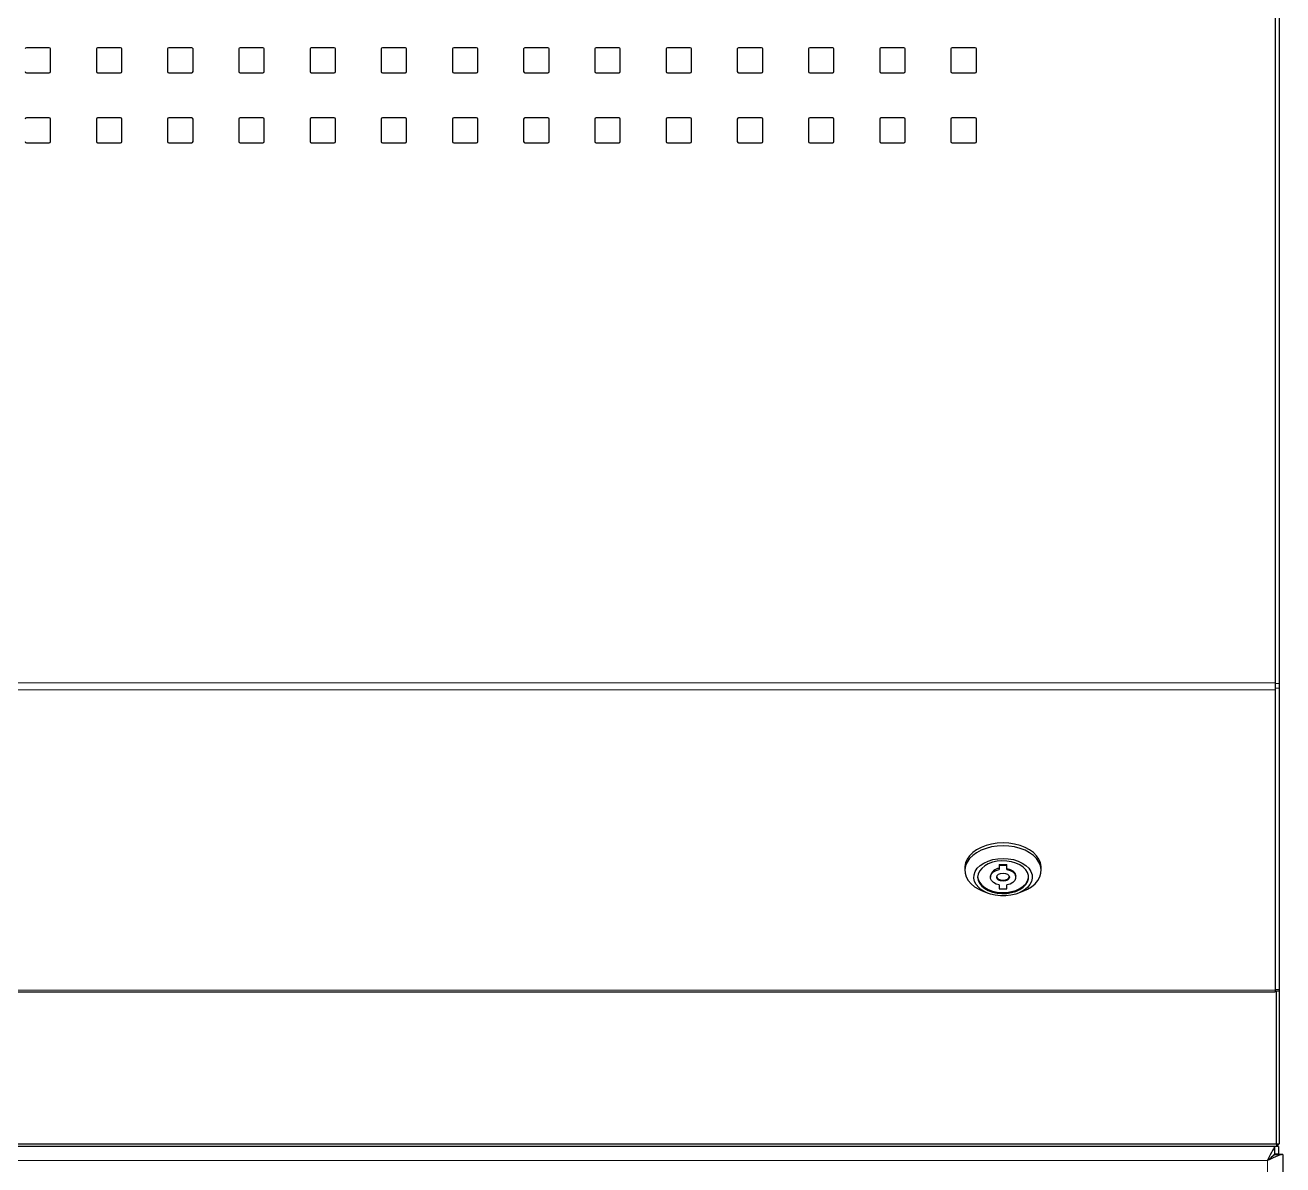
# Model space of a CAD drawing. Header units: millimetres. Extents: x -218071 to -203542, y 15363 to 51382.
# Drawn here: x -217825.25 to -217775.8, y 51293.28 to 51338.09 of the extents above; entities that cross this region are included whole.
import ezdxf

# ---------------------------------------------------------------- set-up
doc = ezdxf.new("R2010")
doc.units = ezdxf.units.MM
doc.header["$LTSCALE"] = 4
doc.layers.add('TPF-EQUIPEMENT', color=7, linetype='Continuous')

msp = doc.modelspace()

# ---------------------------------------------------------------- linework, layer by layer
at = {"layer": 'TPF-EQUIPEMENT', "linetype": 'Continuous', "lineweight": 25, "transparency": 33554671}
for p, q in [((-217776.099, 51381.788), (-217776.099, 51312.233)), ((-217775.949, 51381.795), (-217775.949, 51312.204)), ((-217824.299, 51337.206), (-217825.199, 51337.206)), ((-217824.249, 51336.271), (-217824.249, 51337.157)), ((-217822.449, 51337.157), (-217822.449, 51336.271)), ((-217821.499, 51337.206), (-217822.399, 51337.206)), ((-217821.449, 51336.271), (-217821.449, 51337.157)), ((-217819.649, 51337.157), (-217819.649, 51336.271)), ((-217818.699, 51337.206), (-217819.599, 51337.206)), ((-217818.649, 51336.271), (-217818.649, 51337.157)), ((-217816.849, 51337.157), (-217816.849, 51336.271)), ((-217815.899, 51337.206), (-217816.799, 51337.206)), ((-217815.849, 51336.271), (-217815.849, 51337.157)), ((-217814.049, 51337.157), (-217814.049, 51336.271)), ((-217813.099, 51337.206), (-217813.999, 51337.206)), ((-217813.049, 51336.271), (-217813.049, 51337.157)), ((-217811.249, 51337.157), (-217811.249, 51336.271)), ((-217810.299, 51337.206), (-217811.199, 51337.206)), ((-217810.249, 51336.271), (-217810.249, 51337.157)), ((-217808.449, 51337.157), (-217808.449, 51336.271)), ((-217807.499, 51337.206), (-217808.399, 51337.206)), ((-217807.449, 51336.271), (-217807.449, 51337.157)), ((-217805.649, 51337.157), (-217805.649, 51336.271)), ((-217804.699, 51337.206), (-217805.599, 51337.206)), ((-217804.649, 51336.271), (-217804.649, 51337.157)), ((-217802.849, 51337.157), (-217802.849, 51336.271)), ((-217801.899, 51337.206), (-217802.799, 51337.206)), ((-217801.849, 51336.271), (-217801.849, 51337.157)), ((-217800.049, 51337.157), (-217800.049, 51336.271)), ((-217799.099, 51337.206), (-217799.999, 51337.206)), ((-217799.049, 51336.271), (-217799.049, 51337.157)), ((-217797.249, 51337.157), (-217797.249, 51336.271)), ((-217796.299, 51337.206), (-217797.199, 51337.206)), ((-217796.249, 51336.271), (-217796.249, 51337.157)), ((-217794.449, 51337.157), (-217794.449, 51336.271)), ((-217793.499, 51337.206), (-217794.399, 51337.206)), ((-217793.449, 51336.271), (-217793.449, 51337.157)), ((-217791.649, 51337.157), (-217791.649, 51336.271)), ((-217790.699, 51337.206), (-217791.599, 51337.206)), ((-217790.649, 51336.271), (-217790.649, 51337.157)), ((-217788.849, 51337.157), (-217788.849, 51336.271)), ((-217787.899, 51337.206), (-217788.799, 51337.206)), ((-217787.849, 51336.271), (-217787.849, 51337.157)), ((-217825.199, 51336.222), (-217824.299, 51336.222)), ((-217822.399, 51336.222), (-217821.499, 51336.222)), ((-217819.599, 51336.222), (-217818.699, 51336.222)), ((-217816.799, 51336.222), (-217815.899, 51336.222)), ((-217813.999, 51336.222), (-217813.099, 51336.222)), ((-217811.199, 51336.222), (-217810.299, 51336.222)), ((-217808.399, 51336.222), (-217807.499, 51336.222)), ((-217805.599, 51336.222), (-217804.699, 51336.222)), ((-217802.799, 51336.222), (-217801.899, 51336.222)), ((-217799.999, 51336.222), (-217799.099, 51336.222)), ((-217797.199, 51336.222), (-217796.299, 51336.222)), ((-217794.399, 51336.222), (-217793.499, 51336.222)), ((-217791.599, 51336.222), (-217790.699, 51336.222)), ((-217788.799, 51336.222), (-217787.899, 51336.222)), ((-217824.299, 51334.449), (-217825.199, 51334.449)), ((-217824.249, 51333.513), (-217824.249, 51334.4)), ((-217822.449, 51334.4), (-217822.449, 51333.513)), ((-217821.499, 51334.449), (-217822.399, 51334.449)), ((-217821.449, 51333.513), (-217821.449, 51334.4)), ((-217819.649, 51334.4), (-217819.649, 51333.513)), ((-217818.699, 51334.449), (-217819.599, 51334.449)), ((-217818.649, 51333.513), (-217818.649, 51334.4)), ((-217816.849, 51334.4), (-217816.849, 51333.513)), ((-217815.899, 51334.449), (-217816.799, 51334.449)), ((-217815.849, 51333.513), (-217815.849, 51334.4)), ((-217814.049, 51334.4), (-217814.049, 51333.513)), ((-217813.099, 51334.449), (-217813.999, 51334.449)), ((-217813.049, 51333.513), (-217813.049, 51334.4)), ((-217811.249, 51334.4), (-217811.249, 51333.513)), ((-217810.299, 51334.449), (-217811.199, 51334.449)), ((-217810.249, 51333.513), (-217810.249, 51334.4)), ((-217808.449, 51334.4), (-217808.449, 51333.513)), ((-217807.499, 51334.449), (-217808.399, 51334.449)), ((-217807.449, 51333.513), (-217807.449, 51334.4)), ((-217805.649, 51334.4), (-217805.649, 51333.513)), ((-217804.699, 51334.449), (-217805.599, 51334.449)), ((-217804.649, 51333.513), (-217804.649, 51334.4)), ((-217802.849, 51334.4), (-217802.849, 51333.513)), ((-217801.899, 51334.449), (-217802.799, 51334.449)), ((-217801.849, 51333.513), (-217801.849, 51334.4)), ((-217800.049, 51334.4), (-217800.049, 51333.513)), ((-217799.099, 51334.449), (-217799.999, 51334.449)), ((-217799.049, 51333.513), (-217799.049, 51334.4)), ((-217797.249, 51334.4), (-217797.249, 51333.513)), ((-217796.299, 51334.449), (-217797.199, 51334.449)), ((-217796.249, 51333.513), (-217796.249, 51334.4)), ((-217794.449, 51334.4), (-217794.449, 51333.513)), ((-217793.499, 51334.449), (-217794.399, 51334.449)), ((-217793.449, 51333.513), (-217793.449, 51334.4)), ((-217791.649, 51334.4), (-217791.649, 51333.513)), ((-217790.699, 51334.449), (-217791.599, 51334.449)), ((-217790.649, 51333.513), (-217790.649, 51334.4)), ((-217788.849, 51334.4), (-217788.849, 51333.513)), ((-217787.899, 51334.449), (-217788.799, 51334.449)), ((-217787.849, 51333.513), (-217787.849, 51334.4)), ((-217825.199, 51333.464), (-217824.299, 51333.464)), ((-217822.399, 51333.464), (-217821.499, 51333.464)), ((-217819.599, 51333.464), (-217818.699, 51333.464)), ((-217816.799, 51333.464), (-217815.899, 51333.464)), ((-217813.999, 51333.464), (-217813.099, 51333.464)), ((-217811.199, 51333.464), (-217810.299, 51333.464)), ((-217808.399, 51333.464), (-217807.499, 51333.464)), ((-217805.599, 51333.464), (-217804.699, 51333.464)), ((-217802.799, 51333.464), (-217801.899, 51333.464)), ((-217799.999, 51333.464), (-217799.099, 51333.464)), ((-217797.199, 51333.464), (-217796.299, 51333.464)), ((-217794.399, 51333.464), (-217793.499, 51333.464)), ((-217791.599, 51333.464), (-217790.699, 51333.464)), ((-217788.799, 51333.464), (-217787.899, 51333.464)), ((-217776.099, 51312.233), (-217776.099, 51311.951)), ((-217776.099, 51311.951), (-217776.099, 51300.149)), ((-217775.949, 51312.204), (-217775.949, 51312.016)), ((-217775.949, 51312.016), (-217775.949, 51300.167)), ((-217788.299, 51304.97), (-217788.299, 51304.855)), ((-217786.949, 51305.085), (-217786.649, 51305.085)), ((-217786.949, 51305.085), (-217786.949, 51305.047)), ((-217786.649, 51305.047), (-217786.949, 51305.047)), ((-217786.949, 51305.047), (-217786.949, 51304.894)), ((-217786.649, 51305.047), (-217786.649, 51305.085)), ((-217786.649, 51304.894), (-217786.649, 51305.047)), ((-217785.299, 51304.855), (-217785.299, 51304.97)), ((-217787.299, 51304.625), (-217787.299, 51304.587)), ((-217786.299, 51304.587), (-217786.299, 51304.625)), ((-217787.615, 51304.046), (-217787.424, 51303.967)), ((-217786.949, 51304.281), (-217786.949, 51304.128)), ((-217786.949, 51304.128), (-217786.649, 51304.128)), ((-217786.649, 51304.128), (-217786.649, 51304.281)), ((-217786.173, 51303.967), (-217785.983, 51304.046)), ((-217850.999, 51300.079), (-217776.099, 51300.079)), ((-217776.099, 51300.149), (-217776.099, 51300.079)), ((-217776.099, 51300.12), (-217775.949, 51300.12)), ((-217776.049, 51294.096), (-217776.049, 51300.12)), ((-217775.949, 51300.167), (-217775.949, 51300.12)), ((-217775.949, 51300.12), (-217775.949, 51294.096)), ((-217851.049, 51294.096), (-217776.049, 51294.096)), ((-217776.049, 51293.996), (-217851.049, 51293.996)), ((-217776.113, 51293.696), (-217776.113, 51293.996)), ((-217776.049, 51294.096), (-217775.949, 51294.096)), ((-217776.049, 51294.096), (-217776.049, 51293.996)), ((-217775.949, 51294.096), (-217776.049, 51293.996)), ((-217775.963, 51293.996), (-217776.049, 51293.996)), ((-217775.963, 51293.996), (-217775.963, 51293.696)), ((-217776.287, 51293.527), (-217776.297, 51293.527)), ((-217776.292, 51293.532), (-217776.281, 51293.532)), ((-217775.963, 51293.696), (-217776.113, 51293.696)), ((-217776.101, 51293.683), (-217776.018, 51293.684)), ((-217775.809, 51293.687), (-217776.018, 51293.684)), ((-217775.963, 51293.696), (-217775.963, 51293.695)), ((-217775.963, 51293.695), (-217775.963, 51293.682)), ((-217775.799, 51293.682), (-217775.803, 51293.686)), ((-217775.799, 51293.682), (-217775.799, 51213.21))]:
    msp.add_line(p, q, dxfattribs=at)
at = {"layer": 'TPF-EQUIPEMENT', "linetype": 'Continuous', "lineweight": 18, "transparency": 33554671}
for p, q in [((-217825.199, 51337.189), (-217825.199, 51337.206)), ((-217824.299, 51337.189), (-217824.299, 51337.206)), ((-217822.399, 51337.189), (-217822.399, 51337.206)), ((-217821.499, 51337.189), (-217821.499, 51337.206)), ((-217819.599, 51337.189), (-217819.599, 51337.206)), ((-217818.699, 51337.189), (-217818.699, 51337.206)), ((-217816.799, 51337.189), (-217816.799, 51337.206)), ((-217815.899, 51337.189), (-217815.899, 51337.206)), ((-217813.999, 51337.189), (-217813.999, 51337.206)), ((-217813.099, 51337.189), (-217813.099, 51337.206)), ((-217811.199, 51337.189), (-217811.199, 51337.206)), ((-217810.299, 51337.189), (-217810.299, 51337.206)), ((-217808.399, 51337.189), (-217808.399, 51337.206)), ((-217807.499, 51337.189), (-217807.499, 51337.206)), ((-217805.599, 51337.189), (-217805.599, 51337.206)), ((-217804.699, 51337.189), (-217804.699, 51337.206)), ((-217802.799, 51337.189), (-217802.799, 51337.206)), ((-217801.899, 51337.189), (-217801.899, 51337.206)), ((-217799.999, 51337.189), (-217799.999, 51337.206)), ((-217799.099, 51337.189), (-217799.099, 51337.206)), ((-217797.199, 51337.189), (-217797.199, 51337.206)), ((-217796.299, 51337.189), (-217796.299, 51337.206)), ((-217794.399, 51337.189), (-217794.399, 51337.206)), ((-217793.499, 51337.189), (-217793.499, 51337.206)), ((-217791.599, 51337.189), (-217791.599, 51337.206)), ((-217790.699, 51337.189), (-217790.699, 51337.206)), ((-217788.799, 51337.189), (-217788.799, 51337.206)), ((-217787.899, 51337.189), (-217787.899, 51337.206)), ((-217825.199, 51334.432), (-217825.199, 51334.449)), ((-217824.299, 51334.432), (-217824.299, 51334.449)), ((-217822.399, 51334.432), (-217822.399, 51334.449)), ((-217821.499, 51334.432), (-217821.499, 51334.449)), ((-217819.599, 51334.432), (-217819.599, 51334.449)), ((-217818.699, 51334.432), (-217818.699, 51334.449)), ((-217816.799, 51334.432), (-217816.799, 51334.449)), ((-217815.899, 51334.432), (-217815.899, 51334.449)), ((-217813.999, 51334.432), (-217813.999, 51334.449)), ((-217813.099, 51334.432), (-217813.099, 51334.449)), ((-217811.199, 51334.432), (-217811.199, 51334.449)), ((-217810.299, 51334.432), (-217810.299, 51334.449)), ((-217808.399, 51334.432), (-217808.399, 51334.449)), ((-217807.499, 51334.432), (-217807.499, 51334.449)), ((-217805.599, 51334.432), (-217805.599, 51334.449)), ((-217804.699, 51334.432), (-217804.699, 51334.449)), ((-217802.799, 51334.432), (-217802.799, 51334.449)), ((-217801.899, 51334.432), (-217801.899, 51334.449)), ((-217799.999, 51334.432), (-217799.999, 51334.449)), ((-217799.099, 51334.432), (-217799.099, 51334.449)), ((-217797.199, 51334.432), (-217797.199, 51334.449)), ((-217796.299, 51334.432), (-217796.299, 51334.449)), ((-217794.399, 51334.432), (-217794.399, 51334.449)), ((-217793.499, 51334.432), (-217793.499, 51334.449)), ((-217791.599, 51334.432), (-217791.599, 51334.449)), ((-217790.699, 51334.432), (-217790.699, 51334.449)), ((-217788.799, 51334.432), (-217788.799, 51334.449)), ((-217787.899, 51334.432), (-217787.899, 51334.449)), ((-217850.999, 51312.233), (-217776.099, 51312.233)), ((-217850.999, 51311.951), (-217776.099, 51311.951)), ((-217776.099, 51312.204), (-217775.949, 51312.204)), ((-217775.949, 51312.016), (-217776.099, 51312.016)), ((-217850.999, 51300.149), (-217776.099, 51300.149)), ((-217776.099, 51300.167), (-217775.949, 51300.167)), ((-217776.116, 51293.695), (-217775.963, 51293.695)), ((-217776.399, 51293.449), (-217850.699, 51293.449)), ((-217776.399, 51213.549), (-217776.399, 51293.449))]:
    msp.add_line(p, q, dxfattribs=at)
at = {"layer": 'TPF-EQUIPEMENT', "linetype": 'Continuous', "lineweight": 25, "transparency": 33554671, "flags": 128}
for points in [[(-217786.799, 51305.934), (-217787.028, 51305.923), (-217787.251, 51305.889), (-217787.464, 51305.834), (-217787.662, 51305.759), (-217787.839, 51305.665), (-217787.992, 51305.555), (-217788.116, 51305.431), (-217788.21, 51305.296), (-217788.271, 51305.154), (-217788.298, 51305.007), (-217788.299, 51304.97)], [(-217785.299, 51304.97), (-217785.3, 51305.007), (-217785.326, 51305.154), (-217785.387, 51305.296), (-217785.481, 51305.431), (-217785.606, 51305.555), (-217785.758, 51305.665), (-217785.936, 51305.759), (-217786.133, 51305.834), (-217786.346, 51305.889), (-217786.57, 51305.923), (-217786.799, 51305.934)], [(-217786.799, 51305.819), (-217787.028, 51305.808), (-217787.251, 51305.775), (-217787.464, 51305.719), (-217787.662, 51305.644), (-217787.839, 51305.55), (-217787.992, 51305.44), (-217788.116, 51305.316), (-217788.21, 51305.181), (-217788.271, 51305.039), (-217788.298, 51304.892), (-217788.289, 51304.745), (-217788.245, 51304.6), (-217788.167, 51304.461), (-217788.058, 51304.331), (-217787.918, 51304.214), (-217787.753, 51304.111), (-217787.615, 51304.046)], [(-217785.983, 51304.046), (-217785.844, 51304.111), (-217785.679, 51304.214), (-217785.54, 51304.331), (-217785.43, 51304.461), (-217785.352, 51304.6), (-217785.309, 51304.745), (-217785.3, 51304.892), (-217785.326, 51305.039), (-217785.387, 51305.181), (-217785.481, 51305.316), (-217785.606, 51305.44), (-217785.758, 51305.55), (-217785.936, 51305.644), (-217786.133, 51305.719), (-217786.346, 51305.775), (-217786.57, 51305.808), (-217786.799, 51305.819)], [(-217786.799, 51305.326), (-217786.593, 51305.314), (-217786.395, 51305.279), (-217786.209, 51305.222), (-217786.042, 51305.144), (-217785.9, 51305.048), (-217785.786, 51304.937), (-217785.705, 51304.816), (-217785.659, 51304.686), (-217785.65, 51304.554), (-217785.677, 51304.423), (-217785.741, 51304.297), (-217785.839, 51304.18), (-217785.967, 51304.076), (-217786.123, 51303.989), (-217786.3, 51303.921), (-217786.493, 51303.875), (-217786.696, 51303.851), (-217786.902, 51303.851), (-217787.105, 51303.875), (-217787.298, 51303.921), (-217787.475, 51303.989), (-217787.63, 51304.076), (-217787.758, 51304.18), (-217787.856, 51304.297), (-217787.92, 51304.423), (-217787.947, 51304.554), (-217787.938, 51304.686), (-217787.892, 51304.816), (-217787.811, 51304.937), (-217787.698, 51305.048), (-217787.555, 51305.144), (-217787.388, 51305.222), (-217787.203, 51305.279), (-217787.004, 51305.314), (-217786.799, 51305.326)], [(-217787.799, 51304.587), (-217787.781, 51304.466), (-217787.727, 51304.348), (-217787.64, 51304.24), (-217787.522, 51304.144), (-217787.379, 51304.064), (-217787.214, 51304.002), (-217787.034, 51303.962), (-217786.846, 51303.945), (-217786.656, 51303.951), (-217786.472, 51303.98), (-217786.299, 51304.03), (-217786.144, 51304.101), (-217786.013, 51304.19), (-217785.91, 51304.293), (-217785.839, 51304.406), (-217785.803, 51304.526), (-217785.803, 51304.648), (-217785.839, 51304.768), (-217785.91, 51304.882), (-217786.013, 51304.984), (-217786.144, 51305.073), (-217786.299, 51305.144), (-217786.472, 51305.195), (-217786.656, 51305.223), (-217786.846, 51305.229), (-217787.034, 51305.212), (-217787.214, 51305.172), (-217787.379, 51305.111), (-217787.522, 51305.031), (-217787.64, 51304.935), (-217787.727, 51304.826), (-217787.781, 51304.709), (-217787.799, 51304.587)], [(-217786.949, 51304.281), (-217787.075, 51304.319), (-217787.18, 51304.379), (-217787.255, 51304.456), (-217787.294, 51304.542), (-217787.294, 51304.632), (-217787.255, 51304.719), (-217787.18, 51304.795), (-217787.075, 51304.855), (-217786.949, 51304.894)], [(-217786.649, 51304.932), (-217786.522, 51304.893), (-217786.417, 51304.833), (-217786.342, 51304.757), (-217786.304, 51304.671), (-217786.299, 51304.625)], [(-217786.649, 51304.894), (-217786.522, 51304.855), (-217786.417, 51304.795), (-217786.342, 51304.719), (-217786.304, 51304.632), (-217786.304, 51304.542), (-217786.342, 51304.456), (-217786.417, 51304.379), (-217786.522, 51304.319), (-217786.649, 51304.281)], [(-217787.798, 51304.606), (-217787.781, 51304.504), (-217787.727, 51304.387), (-217787.64, 51304.278), (-217787.522, 51304.182), (-217787.379, 51304.102), (-217787.214, 51304.041), (-217787.034, 51304.001), (-217786.846, 51303.983), (-217786.656, 51303.989), (-217786.472, 51304.018), (-217786.299, 51304.069), (-217786.144, 51304.14), (-217786.013, 51304.228), (-217785.91, 51304.331), (-217785.839, 51304.444), (-217785.803, 51304.564), (-217785.799, 51304.606)], [(-217786.799, 51304.748), (-217786.703, 51304.736), (-217786.622, 51304.701), (-217786.568, 51304.649), (-217786.549, 51304.587), (-217786.568, 51304.526), (-217786.622, 51304.474), (-217786.703, 51304.439), (-217786.799, 51304.426), (-217786.894, 51304.439), (-217786.975, 51304.474), (-217787.03, 51304.526), (-217787.049, 51304.587), (-217787.03, 51304.649), (-217786.975, 51304.701), (-217786.894, 51304.736), (-217786.799, 51304.748)], [(-217787.047, 51304.606), (-217787.03, 51304.564), (-217786.975, 51304.512), (-217786.894, 51304.477), (-217786.799, 51304.465), (-217786.703, 51304.477), (-217786.622, 51304.512), (-217786.568, 51304.564), (-217786.55, 51304.606)]]:
    msp.add_lwpolyline(points, dxfattribs=at)
at = {"layer": 'TPF-EQUIPEMENT', "linetype": 'Continuous', "lineweight": 25, "transparency": 33554671}
for centre, radius, start, end in [((-217825.199, 51337.157), 0.0496, 89.5648, 179.5581), ((-217824.298, 51337.157), 0.0496, 0.4419, 90.4352), ((-217822.399, 51337.157), 0.0496, 89.5648, 179.5581), ((-217821.498, 51337.157), 0.0496, 0.4419, 90.4352), ((-217819.599, 51337.157), 0.0496, 89.5648, 179.5581), ((-217818.698, 51337.157), 0.0496, 0.4419, 90.4352), ((-217816.799, 51337.157), 0.0496, 89.5648, 179.5581), ((-217815.898, 51337.157), 0.0496, 0.4419, 90.4352), ((-217813.999, 51337.157), 0.0496, 89.5648, 179.5581), ((-217813.098, 51337.157), 0.0496, 0.4419, 90.4352), ((-217811.199, 51337.157), 0.0496, 89.5648, 179.5581), ((-217810.298, 51337.157), 0.0496, 0.4419, 90.4352), ((-217808.399, 51337.157), 0.0496, 89.5648, 179.5581), ((-217807.498, 51337.157), 0.0496, 0.4419, 90.4352), ((-217805.599, 51337.157), 0.0496, 89.5648, 179.5581), ((-217804.698, 51337.157), 0.0496, 0.4419, 90.4352), ((-217802.799, 51337.157), 0.0496, 89.5648, 179.5581), ((-217801.898, 51337.157), 0.0496, 0.4419, 90.4352), ((-217799.999, 51337.157), 0.0496, 89.5648, 179.5581), ((-217799.098, 51337.157), 0.0496, 0.4419, 90.4352), ((-217797.199, 51337.157), 0.0496, 89.5648, 179.5581), ((-217796.298, 51337.157), 0.0496, 0.4419, 90.4352), ((-217794.399, 51337.157), 0.0496, 89.5648, 179.5581), ((-217793.498, 51337.157), 0.0496, 0.4419, 90.4352), ((-217791.599, 51337.157), 0.0496, 89.5648, 179.5581), ((-217790.698, 51337.157), 0.0496, 0.4419, 90.4352), ((-217788.799, 51337.157), 0.0496, 89.5648, 179.5581), ((-217787.898, 51337.157), 0.0496, 0.4419, 90.4352), ((-217825.199, 51336.271), 0.0496, 180.4419, 270.4352), ((-217824.298, 51336.271), 0.0496, 269.5648, 359.5581), ((-217822.399, 51336.271), 0.0496, 180.4419, 270.4352), ((-217821.498, 51336.271), 0.0496, 269.5648, 359.5581), ((-217819.599, 51336.271), 0.0496, 180.4419, 270.4352), ((-217818.698, 51336.271), 0.0496, 269.5648, 359.5581), ((-217816.799, 51336.271), 0.0496, 180.4419, 270.4352), ((-217815.898, 51336.271), 0.0496, 269.5648, 359.5581), ((-217813.999, 51336.271), 0.0496, 180.4419, 270.4352), ((-217813.098, 51336.271), 0.0496, 269.5648, 359.5581), ((-217811.199, 51336.271), 0.0496, 180.4419, 270.4352), ((-217810.298, 51336.271), 0.0496, 269.5648, 359.5581), ((-217808.399, 51336.271), 0.0496, 180.4419, 270.4352), ((-217807.498, 51336.271), 0.0496, 269.5648, 359.5581), ((-217805.599, 51336.271), 0.0496, 180.4419, 270.4352), ((-217804.698, 51336.271), 0.0496, 269.5648, 359.5581), ((-217802.799, 51336.271), 0.0496, 180.4419, 270.4352), ((-217801.898, 51336.271), 0.0496, 269.5648, 359.5581), ((-217799.999, 51336.271), 0.0496, 180.4419, 270.4352), ((-217799.098, 51336.271), 0.0496, 269.5648, 359.5581), ((-217797.199, 51336.271), 0.0496, 180.4419, 270.4352), ((-217796.298, 51336.271), 0.0496, 269.5648, 359.5581), ((-217794.399, 51336.271), 0.0496, 180.4419, 270.4352), ((-217793.498, 51336.271), 0.0496, 269.5648, 359.5581), ((-217791.599, 51336.271), 0.0496, 180.4419, 270.4352), ((-217790.698, 51336.271), 0.0496, 269.5648, 359.5581), ((-217788.799, 51336.271), 0.0496, 180.4419, 270.4352), ((-217787.898, 51336.271), 0.0496, 269.5648, 359.5581), ((-217825.199, 51334.399), 0.0496, 89.5648, 179.5581), ((-217824.298, 51334.399), 0.0496, 0.4419, 90.4352), ((-217822.399, 51334.399), 0.0496, 89.5648, 179.5581), ((-217821.498, 51334.399), 0.0496, 0.4419, 90.4352), ((-217819.599, 51334.399), 0.0496, 89.5648, 179.5581), ((-217818.698, 51334.399), 0.0496, 0.4419, 90.4352), ((-217816.799, 51334.399), 0.0496, 89.5648, 179.5581), ((-217815.898, 51334.399), 0.0496, 0.4419, 90.4352), ((-217813.999, 51334.399), 0.0496, 89.5648, 179.5581), ((-217813.098, 51334.399), 0.0496, 0.4419, 90.4352), ((-217811.199, 51334.399), 0.0496, 89.5648, 179.5581), ((-217810.298, 51334.399), 0.0496, 0.4419, 90.4352), ((-217808.399, 51334.399), 0.0496, 89.5648, 179.5581), ((-217807.498, 51334.399), 0.0496, 0.4419, 90.4352), ((-217805.599, 51334.399), 0.0496, 89.5648, 179.5581), ((-217804.698, 51334.399), 0.0496, 0.4419, 90.4352), ((-217802.799, 51334.399), 0.0496, 89.5648, 179.5581), ((-217801.898, 51334.399), 0.0496, 0.4419, 90.4352), ((-217799.999, 51334.399), 0.0496, 89.5648, 179.5581), ((-217799.098, 51334.399), 0.0496, 0.4419, 90.4352), ((-217797.199, 51334.399), 0.0496, 89.5648, 179.5581), ((-217796.298, 51334.399), 0.0496, 0.4419, 90.4352), ((-217794.399, 51334.399), 0.0496, 89.5648, 179.5581), ((-217793.498, 51334.399), 0.0496, 0.4419, 90.4352), ((-217791.599, 51334.399), 0.0496, 89.5648, 179.5581), ((-217790.698, 51334.399), 0.0496, 0.4419, 90.4352), ((-217788.799, 51334.399), 0.0496, 89.5648, 179.5581), ((-217787.898, 51334.399), 0.0496, 0.4419, 90.4352), ((-217825.199, 51333.514), 0.0496, 180.4419, 270.4352), ((-217824.298, 51333.514), 0.0496, 269.5648, 359.5581), ((-217822.399, 51333.514), 0.0496, 180.4419, 270.4352), ((-217821.498, 51333.514), 0.0496, 269.5648, 359.5581), ((-217819.599, 51333.514), 0.0496, 180.4419, 270.4352), ((-217818.698, 51333.514), 0.0496, 269.5648, 359.5581), ((-217816.799, 51333.514), 0.0496, 180.4419, 270.4352), ((-217815.898, 51333.514), 0.0496, 269.5648, 359.5581), ((-217813.999, 51333.514), 0.0496, 180.4419, 270.4352), ((-217813.098, 51333.514), 0.0496, 269.5648, 359.5581), ((-217811.199, 51333.514), 0.0496, 180.4419, 270.4352), ((-217810.298, 51333.514), 0.0496, 269.5648, 359.5581), ((-217808.399, 51333.514), 0.0496, 180.4419, 270.4352), ((-217807.498, 51333.514), 0.0496, 269.5648, 359.5581), ((-217805.599, 51333.514), 0.0496, 180.4419, 270.4352), ((-217804.698, 51333.514), 0.0496, 269.5648, 359.5581), ((-217802.799, 51333.514), 0.0496, 180.4419, 270.4352), ((-217801.898, 51333.514), 0.0496, 269.5648, 359.5581), ((-217799.999, 51333.514), 0.0496, 180.4419, 270.4352), ((-217799.098, 51333.514), 0.0496, 269.5648, 359.5581), ((-217797.199, 51333.514), 0.0496, 180.4419, 270.4352), ((-217796.298, 51333.514), 0.0496, 269.5648, 359.5581), ((-217794.399, 51333.514), 0.0496, 180.4419, 270.4352), ((-217793.498, 51333.514), 0.0496, 269.5648, 359.5581), ((-217791.599, 51333.514), 0.0496, 180.4419, 270.4352), ((-217790.698, 51333.514), 0.0496, 269.5648, 359.5581), ((-217788.799, 51333.514), 0.0496, 180.4419, 270.4352), ((-217787.898, 51333.514), 0.0496, 269.5648, 359.5581), ((-217786.929, 51304.557), 0.375, 92.9219, 169.513)]:
    msp.add_arc(centre, radius, start, end, dxfattribs=at)
for major_axis, ratio, start_param, end_param in [((0.286, 0.6), 0.033962, 0.016202, 1.499732), ((0.6, 0.287), 0.070951, 0.083926, 1.536796), ((0.287, 0.3), 0.043618, 0.041689, 1.347525), ((0.3, 0.287), 0.045594, 0.074336, 1.332618)]:
    msp.add_ellipse((-217776.399, 51293.396), major_axis=major_axis, ratio=ratio, start_param=start_param, end_param=end_param, dxfattribs=at)

doc.saveas('drawing.dxf')
